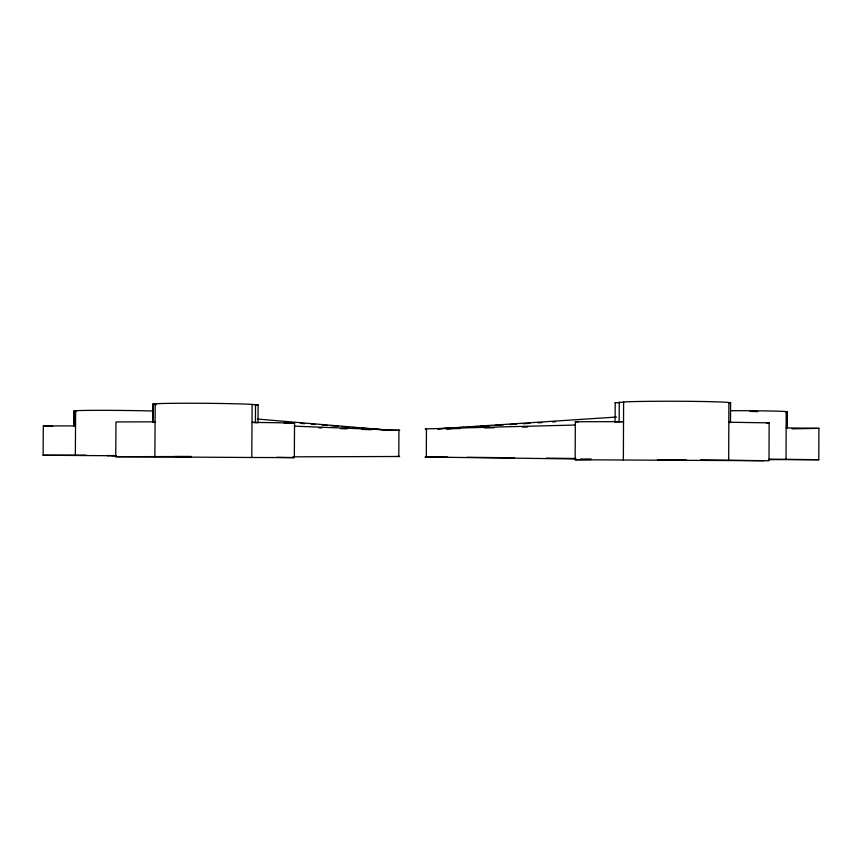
<?xml version="1.0" encoding="UTF-8"?>
<svg xmlns="http://www.w3.org/2000/svg" width="862" height="862" viewBox="0 0 862 862"><rect width="100%" height="100%" fill="white"/><g stroke="black" fill="none" stroke-linecap="round" stroke-linejoin="round"><path stroke-width="1.29" d="M615.156 402.899L627.008 401.767A58.002 1.541 0.1 0 1 682.359 401.283A58.002 1.541 0.1 0 1 727.593 402.371L730.588 402.78L730.513 422.38L728.832 422.24L769.141 422.854L769.001 460.75L575.148 459.758L575.32 421.744L623.528 421.637L615.145 421.971M615.069 422.218L615.231 402.489M619.164 421.744L619.25 402.112M623.366 460.103L623.614 401.918M728.681 460.642L728.896 402.554M768.85 459.608L786.036 459.608L786.198 411.627M730.836 410.7A48.272 1.045 0.1 0 1 785.282 411.508L787.383 411.788L787.329 427.983L786.144 427.886L818.9 428.339L818.792 459.715L786.036 459.608M251.79 457.485L294.341 457.625L294.545 422.951L252.006 422.391L258.018 422.746L258.126 404.957L249.452 404.246A52.884 1.293 0.5 0 0 200.835 403.276A52.884 1.293 0.5 0 0 156.906 403.696L153.027 403.987L152.908 421.938L155.085 421.841L115.982 421.938L115.756 456.709L251.79 457.485L252.113 404.397M255.421 422.52L255.529 404.601M292.854 456.828L398.783 456.494L398.923 430.267L294.373 426.162M575.159 458.95L426.302 457.022L426.453 428.856L575.31 425.031M116.51 455.761L43.1 455.244L43.305 425.936L75.544 425.893L73.97 425.968L74.067 410.851L76.869 410.646A44.856 0.916 0.5 0 1 152.703 411.023M74.067 410.851L73.97 425.968M75.339 455.459L75.651 410.732M152.671 422.143L153.027 403.987M154.858 456.989L155.203 403.825M729.575 403.179L730.588 402.78M257.113 405.28L258.126 404.957M729.5 422.628L730.513 422.38M786.166 412.058L787.383 411.788M616.567 417.036L437.551 428.856L464.338 427.261M467.021 427.099L477.731 426.453M480.403 426.291L489.778 425.731M495.133 425.408L503.171 424.923M509.862 424.524L516.553 424.115M523.256 423.716L529.947 423.307M537.985 422.822L541.993 422.585M552.704 421.938L555.387 421.777M284.158 423.457L294.545 422.951M426.453 428.856L425.225 428.931L426.076 428.985M766.458 422.919L769.141 422.854M445.643 428.845L460.437 428.522M484.638 427.972L494.045 427.767M522.275 427.132L527.652 427.013M446.936 428.856L450.955 428.77M791.984 428.845L818.9 428.339M575.148 459.758L591.246 459.5M108.03 455.567L107.244 455.567L116.068 455.653L111.64 455.567M398.783 456.494L399.623 456.483L396.789 456.44M115.756 456.709L191.278 456.504M43.1 455.244L86.146 455.179M384.527 430.397L399.763 430.31L398.923 430.267M175.169 456.515L191.192 456.601M447.658 457.075L425.085 456.989L426.302 457.022M769.001 459.155L818.792 459.715M467.204 457.28L514.172 457.797M546.389 458.153L575.913 458.487M757.773 411.616L750.102 411.411M700.709 459.866L763.646 460.685M580.525 459.015L591.246 459.155M276.842 457.302L294.341 457.625M43.305 425.936L52.722 426.237M318.962 427.864L321.645 427.961M340.415 428.629L347.127 428.867M361.878 429.384L371.263 429.718M291.302 422.639L293.974 422.843M300.644 423.371L304.642 423.673M311.322 424.201L315.32 424.503M321.989 425.031L327.334 425.44M331.331 425.753L338.001 426.27M342.009 426.582L348.679 427.099M352.687 427.412L359.357 427.929M362.029 428.145L391.38 430.418L257.318 419.029M74.358 411.099L76.556 411.271M575.32 421.744L578.003 421.992M152.779 404.332L156.108 404.687M658.46 460.157L657.566 460.168L686.928 460.351L658.46 460.157"/></g></svg>
